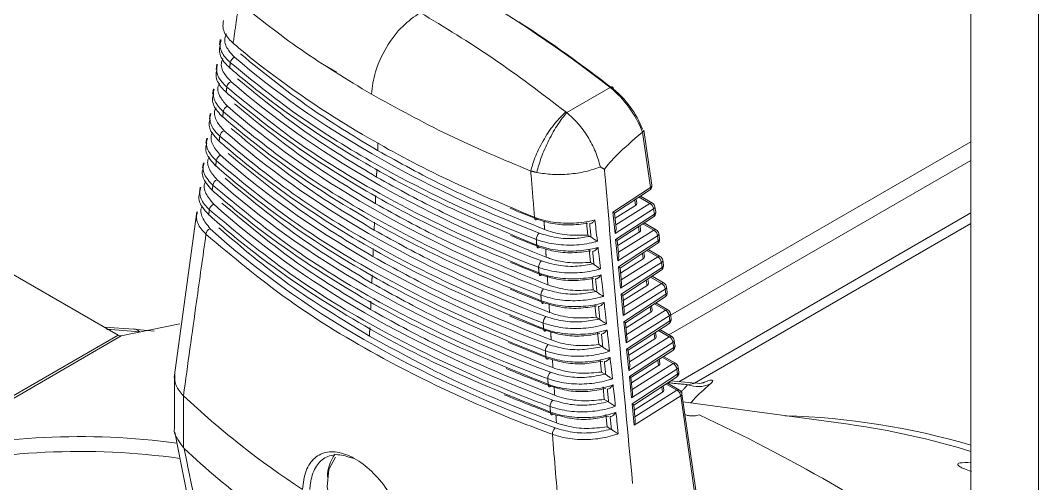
# Model space of a CAD drawing. Extents: x 11 to 120, y 2 to 94.
# Drawn here: x 21.452 to 23.45, y 18.958 to 19.866 of the extents above; entities that cross this region are included whole.
import ezdxf

# ---------------------------------------------------------------- set-up
doc = ezdxf.new("R2010")
doc.units = 0
doc.header["$MEASUREMENT"] = 0
doc.linetypes.add('SLD-Solid', pattern=[0])
doc.layers.add('OBJECT', color=7, linetype='CONTINUOUS')

msp = doc.modelspace()

# ---------------------------------------------------------------- linework, layer by layer
at = {"layer": 'OBJECT', "color": 7, "linetype": 'SLD-Solid', "lineweight": 15}
for p, q in [((23.3171, 20.0114), (23.3171, 12.6849)), ((23.45, 19.9346), (23.45, 12.6081)), ((21.8444, 19.828), (21.843, 19.8176)), ((21.8377, 19.7797), (21.8363, 19.7694)), ((22.0724, 19.7646), (22.041, 19.7827)), ((21.8311, 19.7315), (21.8297, 19.7212)), ((22.5243, 19.6849), (22.6095, 19.7341)), ((21.8246, 19.6832), (21.8232, 19.673)), ((22.6887, 19.5383), (22.673, 19.6469)), ((22.6912, 19.5426), (22.6756, 19.6506)), ((21.818, 19.635), (21.8166, 19.6248)), ((23.3171, 19.6279), (22.7281, 19.2879)), ((21.8115, 19.5868), (21.8101, 19.5766)), ((23.3171, 19.5911), (22.7247, 19.2491)), ((21.8049, 19.5386), (21.8036, 19.5284)), ((22.6149, 19.49), (22.6887, 19.5383)), ((22.618, 19.4878), (22.6868, 19.5327)), ((22.6875, 19.5071), (22.6663, 19.5193)), ((22.6924, 19.5076), (22.669, 19.5211)), ((22.6591, 19.5032), (22.619, 19.4779)), ((22.6948, 19.4961), (22.619, 19.4483)), ((22.6203, 19.4648), (22.6875, 19.5071)), ((22.6591, 19.5032), (22.6576, 19.5137)), ((22.6617, 19.5074), (22.6605, 19.5155)), ((22.6963, 19.486), (22.6948, 19.4961)), ((22.6988, 19.4902), (22.6973, 19.5003)), ((21.7984, 19.4904), (21.7543, 19.1654)), ((22.619, 19.4483), (22.6149, 19.49)), ((22.621, 19.4583), (22.618, 19.4879)), ((22.6202, 19.4363), (22.6963, 19.486)), ((22.6234, 19.4341), (22.6944, 19.4804)), ((22.7441, 19.1575), (23.3171, 19.4883)), ((22.5632, 19.4695), (22.5656, 19.445)), ((22.6667, 19.4508), (22.6652, 19.4614)), ((22.6692, 19.4551), (22.6681, 19.4632)), ((22.6951, 19.4547), (22.6738, 19.467)), ((22.7, 19.4552), (22.6765, 19.4688)), ((23.3171, 19.4675), (22.7749, 19.1545)), ((22.5656, 19.445), (22.5701, 19.4424)), ((22.6244, 19.3946), (22.6202, 19.4363)), ((22.6667, 19.4508), (22.6244, 19.4242)), ((22.7024, 19.4437), (22.6244, 19.3946)), ((22.6257, 19.4111), (22.6951, 19.4547)), ((22.7038, 19.4337), (22.7024, 19.4437)), ((22.7064, 19.4379), (22.7049, 19.448)), ((22.5686, 19.4158), (22.571, 19.3913)), ((22.6264, 19.4045), (22.6234, 19.4341)), ((22.6256, 19.3826), (22.7038, 19.4337)), ((22.6288, 19.3803), (22.7019, 19.4281)), ((22.7076, 19.4029), (22.684, 19.4164)), ((22.6743, 19.3985), (22.6298, 19.3705)), ((22.6311, 19.3574), (22.7027, 19.4024)), ((22.6743, 19.3985), (22.6728, 19.4091)), ((22.6768, 19.4027), (22.6756, 19.4109)), ((22.7027, 19.4024), (22.6814, 19.4147)), ((22.571, 19.3913), (22.5761, 19.3884)), ((22.6298, 19.3409), (22.6256, 19.3826)), ((22.6318, 19.3508), (22.6288, 19.3804)), ((22.71, 19.3914), (22.6298, 19.3409)), ((22.631, 19.3288), (22.7114, 19.3814)), ((22.6342, 19.3266), (22.7095, 19.3758)), ((22.7114, 19.3814), (22.71, 19.3914)), ((22.7139, 19.3856), (22.7125, 19.3956)), ((21.4341, 19.37), (21.6443, 19.2487)), ((22.574, 19.362), (22.5764, 19.3376)), ((22.6819, 19.3461), (22.6803, 19.3568)), ((22.6844, 19.3504), (22.6832, 19.3586)), ((22.7102, 19.35), (22.6889, 19.3624)), ((22.7152, 19.3505), (22.6916, 19.3641)), ((22.5764, 19.3376), (22.582, 19.3343)), ((22.6819, 19.3461), (22.6352, 19.3167)), ((22.7175, 19.339), (22.6352, 19.2872)), ((22.6365, 19.3036), (22.7102, 19.35)), ((22.719, 19.3291), (22.7175, 19.339)), ((22.7215, 19.3333), (22.7201, 19.3433)), ((22.6352, 19.2872), (22.631, 19.3288)), ((22.6372, 19.2971), (22.6342, 19.3267)), ((22.6364, 19.2751), (22.719, 19.3291)), ((22.6396, 19.2729), (22.7171, 19.3235)), ((22.5793, 19.3083), (22.5818, 19.2838)), ((22.6419, 19.2499), (22.7178, 19.2977)), ((22.6894, 19.2938), (22.6879, 19.3045)), ((22.692, 19.298), (22.6908, 19.3063)), ((22.7178, 19.2977), (22.6964, 19.31)), ((22.7227, 19.2982), (22.6991, 19.3118)), ((22.5818, 19.2838), (22.5879, 19.2803)), ((22.6894, 19.2938), (22.6406, 19.263)), ((22.7251, 19.2867), (22.6406, 19.2334)), ((22.6418, 19.2214), (22.7266, 19.2768)), ((22.7266, 19.2768), (22.7251, 19.2867)), ((22.7291, 19.281), (22.7276, 19.2909)), ((21.6753, 19.2607), (21.6167, 19.2646)), ((21.6505, 19.2474), (21.7652, 19.2706)), ((21.7151, 19.2568), (21.6752, 19.2606)), ((22.6406, 19.2334), (22.6364, 19.2751)), ((22.6425, 19.2433), (22.6396, 19.2729)), ((22.645, 19.2191), (22.7247, 19.2712)), ((22.7254, 19.2453), (22.704, 19.2577)), ((22.7303, 19.2458), (22.7067, 19.2595)), ((21.6443, 19.2487), (21.2342, 19.0119)), ((21.6505, 19.2474), (21.2404, 19.0107)), ((22.5847, 19.2546), (22.5872, 19.2301)), ((22.697, 19.2414), (22.6459, 19.2093)), ((22.6473, 19.1962), (22.7254, 19.2453)), ((22.697, 19.2414), (22.6955, 19.2522)), ((22.6995, 19.2457), (22.6983, 19.254)), ((22.7366, 19.2287), (22.7352, 19.2386)), ((22.5872, 19.2301), (22.5937, 19.2263)), ((22.646, 19.1797), (22.6418, 19.2214)), ((22.6479, 19.1896), (22.645, 19.2192)), ((22.7327, 19.2343), (22.646, 19.1797)), ((22.6472, 19.1676), (22.7341, 19.2245)), ((22.6503, 19.1654), (22.7322, 19.2189)), ((22.7341, 19.2245), (22.7327, 19.2343)), ((22.5901, 19.2008), (22.5926, 19.1764)), ((22.7046, 19.1891), (22.703, 19.1999)), ((22.7071, 19.1933), (22.7059, 19.2017)), ((22.733, 19.193), (22.7115, 19.2054)), ((22.7379, 19.1935), (22.7142, 19.2071)), ((22.5926, 19.1764), (22.5996, 19.1723)), ((22.7046, 19.1891), (22.6513, 19.1555)), ((22.7403, 19.182), (22.6513, 19.126)), ((22.6526, 19.1424), (22.733, 19.193)), ((22.7417, 19.1722), (22.7403, 19.182)), ((22.7442, 19.1764), (22.7428, 19.1862)), ((21.7548, 19.1663), (21.7548, 19.0659)), ((22.6513, 19.126), (22.6472, 19.1676)), ((22.6533, 19.1359), (22.6503, 19.1655)), ((22.6525, 19.1139), (22.7417, 19.1722)), ((22.6557, 19.1117), (22.7398, 19.1666)), ((22.7763, 19.1544), (22.7282, 19.159)), ((22.5955, 19.1471), (22.5979, 19.1226)), ((22.7122, 19.1367), (22.6567, 19.1018)), ((22.658, 19.0887), (22.7405, 19.1406)), ((22.7122, 19.1367), (22.7106, 19.1476)), ((22.7147, 19.141), (22.7135, 19.1494)), ((22.7405, 19.1406), (22.719, 19.1531)), ((22.7455, 19.1411), (22.7217, 19.1548)), ((21.7723, 19.0284), (21.7723, 19.13)), ((22.5979, 19.1226), (22.6054, 19.1184)), ((22.7479, 19.1296), (22.6567, 19.0722)), ((22.7978, 18.7848), (22.7479, 19.1296)), ((22.8003, 18.7889), (22.7504, 19.1339)), ((23.0767, 19.074), (22.7527, 19.1182)), ((22.6567, 19.0722), (22.6525, 19.1139)), ((22.6587, 19.0821), (22.6557, 19.1117)), ((22.6009, 19.0934), (22.6033, 19.0689)), ((22.6033, 19.0689), (22.6111, 19.0644))]:
    msp.add_line(p, q, dxfattribs=at)
at = {"layer": 'OBJECT', "color": 7, "linetype": 'SLD-Solid', "lineweight": 15, "flags": 128}
for points in [[(22.6095, 19.7341), (22.6108, 19.7348), (22.612, 19.7352), (22.6131, 19.7352), (22.614, 19.735), (22.6147, 19.7345), (22.6151, 19.7337), (22.6153, 19.7326), (22.6153, 19.7314)], [(22.4666, 19.4759), (22.4655, 19.4752), (22.4644, 19.4747), (22.4634, 19.4747), (22.4626, 19.4751), (22.4619, 19.4758), (22.4614, 19.4768), (22.4611, 19.4782), (22.4611, 19.4798)], [(22.471, 19.4213), (22.4699, 19.4206), (22.4688, 19.4201), (22.4678, 19.4201), (22.467, 19.4205), (22.4663, 19.4212), (22.4658, 19.4222), (22.4655, 19.4236), (22.4655, 19.4252)], [(22.4754, 19.3668), (22.4743, 19.366), (22.4732, 19.3656), (22.4723, 19.3655), (22.4714, 19.3659), (22.4707, 19.3666), (22.4703, 19.3677), (22.47, 19.369), (22.4699, 19.3706)], [(22.4798, 19.3122), (22.4787, 19.3114), (22.4777, 19.311), (22.4767, 19.311), (22.4759, 19.3113), (22.4752, 19.312), (22.4747, 19.3131), (22.4744, 19.3144), (22.4744, 19.316)], [(22.4843, 19.2577), (22.4832, 19.2569), (22.4821, 19.2564), (22.4812, 19.2564), (22.4803, 19.2567), (22.4797, 19.2575), (22.4792, 19.2585), (22.4789, 19.2599), (22.4789, 19.2615)], [(22.4888, 19.2031), (22.4877, 19.2023), (22.4866, 19.2019), (22.4857, 19.2019), (22.4848, 19.2022), (22.4842, 19.2029), (22.4837, 19.204), (22.4834, 19.2053), (22.4834, 19.2069)], [(22.7894, 19.1549), (22.7919, 19.1558), (22.7984, 19.1581)], [(22.4933, 19.1486), (22.4922, 19.1478), (22.4911, 19.1474), (22.4902, 19.1473), (22.4894, 19.1477), (22.4887, 19.1484), (22.4882, 19.1494), (22.4879, 19.1508), (22.4879, 19.1524)], [(22.4978, 19.0941), (22.4967, 19.0933), (22.4956, 19.0928), (22.4947, 19.0928), (22.4939, 19.0931), (22.4932, 19.0938), (22.4927, 19.0949), (22.4925, 19.0962), (22.4924, 19.0978)], [(21.7555, 19.0588), (21.768, 18.9951), (21.8126, 18.772)], [(22.2051, 18.8), (22.1924, 18.7952), (22.1644, 18.7968), (22.1338, 18.8118), (22.1042, 18.8385), (22.0793, 18.8736), (22.062, 18.9129), (22.0545, 18.9516), (22.0575, 18.9851), (22.0709, 19.0093)]]:
    msp.add_lwpolyline(points, dxfattribs=at)
at = {"layer": 'OBJECT', "color": 7, "linetype": 'SLD-Solid', "lineweight": 15}
for centre, radius, start, end in [((21.8778, 19.7813), 0.0134, 112.4132, 173.5943), ((21.8708, 19.7332), 0.0134, 112.2368, 173.5615), ((21.8639, 19.6852), 0.0134, 112.0611, 173.5288), ((21.8571, 19.6371), 0.0133, 111.8861, 173.4963), ((21.8502, 19.5891), 0.0133, 111.712, 173.4639), ((21.8434, 19.541), 0.0133, 111.5385, 173.4316), ((22.6813, 19.5411), 0.01, 303.1719, 0), ((22.6835, 19.537), 0.00536, 307.8947, 14.0574), ((22.6866, 19.5424), 0.00458, 296.7259, 2.2363), ((22.6813, 19.5411), 0.01, 0, 8.2379), ((21.8365, 19.493), 0.0133, 111.3659, 173.3995), ((22.6903, 19.5032), 0.00479, 64.134, 126.505), ((22.6801, 19.4942), 0.0149, 7.0574, 60.0169), ((22.6874, 19.4989), 0.01, 8.2379, 60.0027), ((22.6927, 19.5002), 0.00458, 296.7259, 2.2363), ((22.6889, 19.4888), 0.01, 303.1719, 0), ((22.6909, 19.4847), 0.00551, 308.9232, 13.0289), ((22.6942, 19.4901), 0.00458, 296.7259, 2.2363), ((22.6889, 19.4888), 0.01, 0, 8.2379), ((21.8297, 19.445), 0.0132, 111.1939, 173.3676), ((22.4835, 19.4354), 0.0189, 135.0655, 177.3197), ((22.6979, 19.4509), 0.00479, 64.134, 126.505), ((22.6877, 19.4419), 0.0149, 7.0574, 60.0169), ((22.695, 19.4465), 0.01, 8.2379, 60.0027), ((22.6965, 19.4365), 0.01, 303.1719, 0), ((22.7003, 19.4478), 0.00458, 296.7259, 2.2363), ((22.7018, 19.4378), 0.00458, 296.7259, 2.2363), ((22.6965, 19.4365), 0.01, 0, 8.2379), ((22.6985, 19.4324), 0.00551, 308.9232, 13.0289), ((22.7055, 19.3985), 0.00479, 64.134, 126.505), ((22.6952, 19.3895), 0.0149, 7.0574, 60.0169), ((22.7026, 19.3942), 0.01, 8.2379, 60.0027), ((22.488, 19.3808), 0.019, 135.2906, 177.3491), ((22.704, 19.3842), 0.01, 303.1719, 0), ((22.706, 19.3801), 0.00551, 308.9232, 13.0289), ((22.7079, 19.3955), 0.00458, 296.7259, 2.2363), ((22.7094, 19.3855), 0.00458, 296.7259, 2.2363), ((22.704, 19.3842), 0.01, 0, 8.2379), ((22.4926, 19.3262), 0.0191, 135.5156, 177.3782), ((22.7131, 19.3462), 0.00479, 64.134, 126.505), ((22.7028, 19.3372), 0.0149, 7.0574, 60.0169), ((22.7102, 19.3418), 0.01, 8.2379, 60.0027), ((22.7155, 19.3431), 0.00458, 296.7259, 2.2363), ((22.7116, 19.3319), 0.01, 303.1719, 0), ((22.7136, 19.3278), 0.00551, 308.9232, 13.0289), ((22.7169, 19.3332), 0.00458, 296.7259, 2.2363), ((22.7116, 19.3319), 0.01, 0, 8.2379), ((22.7207, 19.2938), 0.00479, 64.134, 126.505), ((22.7104, 19.2848), 0.0149, 7.0574, 60.0169), ((22.7177, 19.2895), 0.01, 8.2379, 60.0027), ((22.4971, 19.2717), 0.0192, 135.7406, 177.4072), ((22.7192, 19.2796), 0.01, 303.1719, 0), ((22.7212, 19.2755), 0.00551, 308.9232, 13.0289), ((22.7231, 19.2907), 0.00458, 296.7259, 2.2363), ((22.7245, 19.2809), 0.00458, 296.7259, 2.2363), ((22.7192, 19.2796), 0.01, 0, 8.2379), ((21.6731, 19.2423), 0.0186, 45.2194, 83.4213), ((21.649, 19.2558), 0.00849, 236.5554, 280.2118), ((22.7282, 19.2415), 0.00479, 64.134, 126.505), ((22.718, 19.2325), 0.0149, 7.0574, 60.0169), ((22.7253, 19.2371), 0.01, 8.2379, 60.0027), ((22.7306, 19.2384), 0.00458, 296.7259, 2.2363), ((22.5017, 19.2171), 0.0193, 135.9654, 177.436), ((22.7268, 19.2273), 0.01, 303.1719, 0), ((22.7288, 19.2232), 0.00551, 308.9232, 13.0289), ((22.7321, 19.2286), 0.00458, 296.7259, 2.2363), ((22.7268, 19.2273), 0.01, 0, 8.2379), ((22.7358, 19.1891), 0.00479, 64.134, 126.505), ((22.7255, 19.1801), 0.0149, 7.0574, 60.0169), ((22.7329, 19.1848), 0.01, 8.2379, 60.0027), ((22.7382, 19.186), 0.00458, 296.7259, 2.2363), ((22.7396, 19.1763), 0.00458, 296.7259, 2.2363), ((22.7343, 19.175), 0.01, 0, 8.2379), ((22.5063, 19.1625), 0.0194, 136.1902, 177.4647), ((22.7343, 19.175), 0.01, 303.1719, 0), ((22.7363, 19.1709), 0.00551, 308.9232, 13.0289), ((22.7778, 19.1936), 0.041, 289.2588, 300.0209), ((22.7434, 19.1368), 0.00479, 64.134, 126.505), ((22.7331, 19.1278), 0.0149, 7.0574, 60.0169), ((22.7405, 19.1324), 0.01, 8.2379, 60.0027), ((22.7825, 19.2069), 0.059, 249.5413, 292.7344), ((22.7837, 19.1899), 0.0357, 258.3096, 284.7357), ((22.9128, 20.3416), 1.664, 226.7347, 236.9758), ((22.5109, 19.108), 0.0194, 136.415, 177.4931), ((22.7456, 19.1338), 0.00473, 297.8993, 1.063), ((21.462, 16.223), 3.1592, 54.7402, 65.2652), ((22.9125, 17.6631), 1.4283, 73.5482, 88.3845), ((22.5156, 19.0534), 0.0195, 136.6396, 177.5214), ((22.8588, 17.5186), 1.5706, 73.0354, 82.0243), ((21.5698, 17.6435), 1.4063, 82.2401, 103.5471), ((21.569, 17.6066), 1.4141, 82.02, 103.4748), ((22.9428, 20.276), 1.7111, 226.9044, 238.7522), ((22.1287, 18.9706), 0.0739, 142.9121, 180.1923)]:
    msp.add_arc(centre, radius, start, end, dxfattribs=at)
for centre, major_axis, ratio, start_param, end_param in [((22.4042, 18.1407), (-1.2089, 1.8994), 0.546317, 5.292469, 5.655978), ((22.4113, 18.1452), (-1.2039, 1.8907), 0.546175, 5.292375, 5.409273), ((23.6943, 20.5158), (2.1948, 0.0167), 0.582304, 3.728866, 4.116236), ((23.6943, 20.4652), (2.1981, 0.0168), 0.582304, 3.725454, 4.119648), ((22.5982, 19.649), (-0.0641, 0.1015), 0.548826, 4.357537, 5.294158), ((22.6053, 19.6535), (-0.0591, 0.0928), 0.546175, 4.370841, 5.292375), ((23.6943, 20.4145), (2.2013, 0.0168), 0.582304, 3.722051, 4.123052), ((23.6943, 20.3639), (2.2046, 0.0168), 0.582304, 3.718656, 4.126447), ((24.128, 20.5321), (1.5341, 0.9737), 0.051031, 2.785704, 3.026817), ((23.6943, 20.3133), (2.2078, 0.0168), 0.582304, 3.715269, 4.129834), ((23.6943, 20.2627), (2.2111, 0.0169), 0.582304, 3.71189, 4.133213), ((23.6943, 20.212), (2.2143, 0.0169), 0.582304, 3.708519, 4.136584), ((23.6957, 20.5099), (2.1942, -0.0164), 0.572227, 4.092503, 4.12207), ((22.6516, 19.507), (0.0101, -0.0001), 0.568011, 5.562222, 6.37209), ((22.6075, 19.4929), (0.0105, -0.005), 0.072045, 0.043732, 0.830821), ((23.6943, 20.1614), (2.2176, 0.0169), 0.582304, 3.705156, 4.139947), ((22.6117, 19.4512), (0.0062, 0.0127), 0.559439, 4.761289, 5.548377), ((23.6957, 20.4592), (2.1974, -0.0165), 0.572227, 4.093867, 4.125483), ((22.6129, 19.4391), (0.0105, -0.005), 0.072045, 0.043732, 0.830821), ((22.6592, 19.4547), (0.0101, -0.0001), 0.568011, 5.562222, 6.37209), ((22.617, 19.3975), (0.0062, 0.0127), 0.559439, 4.761289, 5.548377), ((22.6668, 19.4023), (0.0101, -0.0001), 0.568011, 5.562222, 6.37209), ((23.6957, 20.4086), (2.2007, -0.0165), 0.572227, 4.094952, 4.128889), ((22.6183, 19.3854), (0.0105, -0.005), 0.072045, 0.043732, 0.830821), ((23.6957, 20.358), (2.2039, -0.0165), 0.572227, 4.095699, 4.132286), ((22.6224, 19.3437), (0.0062, 0.0127), 0.559439, 4.761289, 5.548377), ((22.6743, 19.35), (0.0101, -0.0001), 0.568011, 5.562222, 6.37209), ((22.6236, 19.3317), (0.0105, -0.005), 0.072045, 0.043732, 0.830821), ((22.6278, 19.29), (0.0062, 0.0127), 0.559439, 4.761289, 5.548377), ((22.6819, 19.2976), (0.0101, -0.0001), 0.568011, 5.562222, 6.37209), ((23.6957, 20.3074), (2.2072, -0.0165), 0.572227, 4.096035, 4.135675), ((22.629, 19.2779), (0.0105, -0.005), 0.072045, 0.043732, 0.830821), ((22.6332, 19.2363), (0.0062, 0.0127), 0.559439, 4.761289, 5.548377), ((22.6895, 19.2453), (0.0101, -0.0001), 0.568011, 5.562222, 6.37209), ((23.6957, 20.2567), (2.2104, -0.0166), 0.572227, 4.095858, 4.139056), ((22.6344, 19.2242), (0.0105, -0.005), 0.072045, 0.043732, 0.830821), ((23.6958, 20.2061), (2.2137, -0.0166), 0.572227, 4.094548, 4.142428), ((22.6386, 19.1825), (0.0062, 0.0127), 0.559439, 4.761289, 5.548377), ((22.6971, 19.1929), (0.0101, -0.0001), 0.568011, 5.562222, 6.37209), ((22.6398, 19.1705), (0.0105, -0.005), 0.072045, 0.043732, 0.830821), ((22.7047, 19.1406), (0.0101, -0.0001), 0.568011, 5.562222, 6.37209), ((23.6958, 20.1555), (2.2169, -0.0166), 0.572227, 4.093362, 4.145793), ((22.644, 19.1288), (0.0062, 0.0127), 0.559439, 4.761289, 5.548377), ((22.6452, 19.1167), (0.0105, -0.005), 0.072045, 0.043732, 0.830821), ((22.6493, 19.0751), (0.0062, 0.0127), 0.559439, 4.761289, 5.548377)]:
    msp.add_ellipse(centre, major_axis=major_axis, ratio=ratio, start_param=start_param, end_param=end_param, dxfattribs=at)
for points, degree in [([(21.8699, 19.821), (21.8814, 19.9009)], 1), ([(22.2367, 19.8812), (22.2846, 19.8523), (22.3805, 19.7944), (22.4752, 19.7223), (22.5225, 19.6863)], 3), ([(21.863, 19.773), (21.8644, 19.7828)], 1), ([(21.8561, 19.7249), (21.8575, 19.7347)], 1), ([(21.8493, 19.6769), (21.8507, 19.6867)], 1), ([(22.5225, 19.6863), (22.5243, 19.6849)], 1), ([(22.5243, 19.6849), (22.5318, 19.6783), (22.5469, 19.6649), (22.5662, 19.6381), (22.5818, 19.6086), (22.5874, 19.5885), (22.5902, 19.5785)], 3), ([(21.8424, 19.6289), (21.8438, 19.6386)], 1), ([(22.673, 19.6469), (22.6727, 19.6467)], 1), ([(22.154, 19.6255), (22.1534, 19.6107)], 1), ([(21.8356, 19.5809), (21.837, 19.5906)], 1), ([(22.5902, 19.5785), (22.5808, 19.5752), (22.5618, 19.5687), (22.529, 19.5639), (22.4957, 19.5629), (22.4755, 19.566), (22.4654, 19.5676)], 3), ([(22.5902, 19.5785), (22.5983, 19.5738)], 1), ([(22.1518, 19.5738), (22.1511, 19.5587)], 1), ([(22.4611, 19.4798), (22.4537, 19.5705)], 1), ([(22.4654, 19.5676), (22.4537, 19.5705)], 1), ([(21.8288, 19.5329), (21.8302, 19.5425)], 1), ([(22.1495, 19.5222), (22.1488, 19.5068)], 1), ([(21.822, 19.4849), (21.8234, 19.4945)], 1), ([(22.1472, 19.4705), (22.1465, 19.4548)], 1), ([(22.4808, 19.4557), (22.4798, 19.4721)], 1), ([(22.572, 19.4411), (22.5692, 19.467)], 1), ([(22.4655, 19.4252), (22.4646, 19.4363)], 1), ([(22.5701, 19.4424), (22.572, 19.4411)], 1), ([(22.1449, 19.4188), (22.1442, 19.4028)], 1), ([(22.4839, 19.4016), (22.483, 19.418)], 1), ([(22.5778, 19.3872), (22.575, 19.413)], 1), ([(22.4699, 19.3706), (22.469, 19.3817)], 1), ([(22.5761, 19.3884), (22.5778, 19.3872)], 1), ([(22.1426, 19.3672), (22.1419, 19.3508)], 1), ([(22.4872, 19.3475), (22.4862, 19.3638)], 1), ([(22.5836, 19.3332), (22.5808, 19.3589)], 1), ([(22.4744, 19.316), (22.4735, 19.3271)], 1), ([(22.582, 19.3343), (22.5836, 19.3332)], 1), ([(22.1403, 19.3155), (22.1396, 19.2988)], 1), ([(22.4905, 19.2933), (22.4895, 19.3096)], 1), ([(22.5893, 19.2793), (22.5866, 19.3049)], 1), ([(22.5879, 19.2803), (22.5893, 19.2793)], 1), ([(22.138, 19.2638), (22.1373, 19.2469)], 1), ([(22.4789, 19.2615), (22.478, 19.2725)], 1), ([(22.4938, 19.2392), (22.4928, 19.2554)], 1), ([(22.5951, 19.2254), (22.5924, 19.2509)], 1), ([(22.4834, 19.2069), (22.4825, 19.2179)], 1), ([(22.5937, 19.2263), (22.5951, 19.2254)], 1), ([(22.4972, 19.185), (22.4962, 19.2012)], 1), ([(22.6008, 19.1715), (22.5981, 19.1969)], 1), ([(22.4879, 19.1524), (22.487, 19.1634)], 1), ([(22.5996, 19.1723), (22.6008, 19.1715)], 1), ([(22.5006, 19.1308), (22.4996, 19.147)], 1), ([(22.6064, 19.1176), (22.6038, 19.143)], 1), ([(22.7619, 19.1516), (22.7227, 19.1554)], 1), ([(22.7473, 19.1363), (22.7619, 19.1516)], 1), ([(21.7723, 19.13), (21.7724, 19.1299)], 1), ([(22.6054, 19.1184), (22.6064, 19.1176)], 1), ([(22.4924, 19.0978), (22.4915, 19.1088)], 1), ([(22.5041, 19.0766), (22.5031, 19.0928)], 1), ([(22.6121, 19.0638), (22.6094, 19.089)], 1), ([(22.7563, 19.093), (22.7564, 19.0929)], 1), ([(22.6111, 19.0644), (22.6121, 19.0638)], 1), ([(21.7737, 19.0266), (21.7723, 19.0284)], 1), ([(21.8042, 18.8774), (21.7737, 19.0266)], 1)]:
    msp.add_open_spline(points, degree=degree, dxfattribs=at)
for points, knots in [([(21.8814, 19.9009), (21.9208, 19.8695), (22.0001, 19.8064), (22.0938, 19.7497), (22.141, 19.7212)], [0, 0, 0, 0, 0.496376, 1, 1, 1, 1]), ([(22.2367, 19.8812), (22.225, 19.873), (22.2008, 19.856), (22.1692, 19.8138), (22.1468, 19.7657), (22.1429, 19.7356), (22.141, 19.7212)], [0, 0, 0, 0, 0.240773, 0.5, 0.759227, 1, 1, 1, 1]), ([(21.8512, 19.8657), (21.8504, 19.861), (21.8483, 19.8486), (21.8572, 19.8332), (21.8671, 19.8238), (21.8699, 19.821)], [0, 0, 0, 0, 0.300154, 0.797329, 1, 1, 1, 1]), ([(21.8566, 19.8392), (21.8555, 19.8364), (21.8516, 19.8267), (21.8569, 19.8103), (21.8677, 19.7989), (21.8726, 19.7937)], [0, 0, 0, 0, 0.176885, 0.625686, 1, 1, 1, 1]), ([(21.8446, 19.8174), (21.8437, 19.8132), (21.8414, 19.8012), (21.85, 19.7857), (21.8599, 19.776), (21.863, 19.773)], [0, 0, 0, 0, 0.276798, 0.776585, 1, 1, 1, 1]), ([(21.8644, 19.7828), (21.861, 19.7862), (21.8507, 19.7963), (21.8425, 19.8121), (21.8452, 19.8239), (21.8461, 19.8278)], [0, 0, 0, 0, 0.249126, 0.751436, 1, 1, 1, 1]), ([(21.8699, 19.821), (21.8737, 19.8179), (21.8924, 19.802), (21.9742, 19.7363), (22.1079, 19.6475), (22.2901, 19.5508), (22.4039, 19.5035), (22.4611, 19.4798)], [0, 0, 0, 0, 0.023792, 0.118973, 0.500646, 0.749188, 1, 1, 1, 1]), ([(22.1534, 19.6107), (22.1123, 19.6354), (22.0143, 19.6944), (21.9321, 19.7612), (21.8843, 19.8)], [0, 0, 0, 0, 0.418548, 1, 1, 1, 1]), ([(21.8575, 19.7347), (21.8541, 19.7381), (21.8439, 19.7483), (21.8358, 19.764), (21.8385, 19.7757), (21.8394, 19.7795)], [0, 0, 0, 0, 0.250534, 0.755676, 1, 1, 1, 1]), ([(21.8499, 19.7909), (21.8488, 19.7885), (21.8448, 19.7792), (21.8498, 19.7628), (21.8607, 19.7511), (21.8658, 19.7456)], [0, 0, 0, 0, 0.154101, 0.604584, 1, 1, 1, 1]), ([(22.4646, 19.4363), (22.4591, 19.4385), (22.4314, 19.4492), (22.3172, 19.4961), (22.1611, 19.5737), (21.9905, 19.6806), (21.9066, 19.7486), (21.8644, 19.7828)], [0, 0, 0, 0, 0.02343, 0.117164, 0.493036, 0.745294, 1, 1, 1, 1]), ([(21.8379, 19.7691), (21.8371, 19.7653), (21.8346, 19.7537), (21.8427, 19.7382), (21.8528, 19.7282), (21.8561, 19.7249)], [0, 0, 0, 0, 0.253504, 0.756056, 1, 1, 1, 1]), ([(21.863, 19.773), (21.8667, 19.7698), (21.8854, 19.7539), (21.9668, 19.6881), (22.1017, 19.5978), (22.2876, 19.4988), (22.406, 19.4498), (22.4655, 19.4252)], [0, 0, 0, 0, 0.023339, 0.11671, 0.491124, 0.744318, 1, 1, 1, 1]), ([(21.8431, 19.7427), (21.8422, 19.7407), (21.8381, 19.7317), (21.8427, 19.7154), (21.8537, 19.7033), (21.8589, 19.6975)], [0, 0, 0, 0, 0.13161, 0.583823, 1, 1, 1, 1]), ([(22.1511, 19.5587), (22.1101, 19.5834), (22.0105, 19.6433), (21.9273, 19.7112), (21.8783, 19.7512)], [0, 0, 0, 0, 0.411755, 1, 1, 1, 1]), ([(21.8313, 19.7209), (21.8304, 19.7174), (21.8277, 19.7062), (21.8355, 19.6907), (21.8458, 19.6804), (21.8493, 19.6769)], [0, 0, 0, 0, 0.231423, 0.73612, 1, 1, 1, 1]), ([(21.8507, 19.6867), (21.8473, 19.6901), (21.8371, 19.7003), (21.8292, 19.7159), (21.8319, 19.7275), (21.8327, 19.7312)], [0, 0, 0, 0, 0.251734, 0.759287, 1, 1, 1, 1]), ([(21.8561, 19.7249), (21.8598, 19.7217), (21.8784, 19.7058), (21.9594, 19.6398), (22.0955, 19.5481), (22.285, 19.4467), (22.4081, 19.396), (22.4699, 19.3706)], [0, 0, 0, 0, 0.022904, 0.114532, 0.481954, 0.739618, 1, 1, 1, 1]), ([(22.469, 19.3817), (22.4635, 19.3839), (22.4358, 19.3945), (22.3213, 19.4412), (22.1626, 19.5194), (21.9879, 19.6285), (21.9012, 19.6992), (21.8575, 19.7347)], [0, 0, 0, 0, 0.022991, 0.114968, 0.483791, 0.740558, 1, 1, 1, 1]), ([(22.4537, 19.5705), (22.399, 19.5934), (22.2888, 19.6397), (22.1905, 19.6939), (22.141, 19.7212)], [0, 0, 0, 0, 0.496376, 1, 1, 1, 1]), ([(22.1488, 19.5068), (22.1078, 19.5314), (22.0067, 19.5922), (21.9224, 19.6613), (21.8723, 19.7024)], [0, 0, 0, 0, 0.405259, 1, 1, 1, 1]), ([(21.8438, 19.6386), (21.8405, 19.642), (21.8304, 19.6522), (21.8225, 19.6678), (21.8252, 19.6794), (21.8261, 19.683)], [0, 0, 0, 0, 0.252792, 0.762469, 1, 1, 1, 1]), ([(21.8363, 19.6945), (21.8355, 19.6928), (21.8315, 19.6843), (21.8357, 19.6679), (21.8467, 19.6555), (21.8521, 19.6495)], [0, 0, 0, 0, 0.109395, 0.563383, 1, 1, 1, 1]), ([(21.8493, 19.6769), (21.853, 19.6737), (21.8714, 19.6577), (21.952, 19.5916), (22.0893, 19.4984), (22.2825, 19.3946), (22.4102, 19.3423), (22.4744, 19.316)], [0, 0, 0, 0, 0.022484, 0.112433, 0.473117, 0.735079, 1, 1, 1, 1]), ([(22.4735, 19.3271), (22.4679, 19.3292), (22.4402, 19.3399), (22.3254, 19.3863), (22.1642, 19.4652), (21.9854, 19.5764), (21.8957, 19.6498), (21.8507, 19.6867)], [0, 0, 0, 0, 0.022568, 0.112852, 0.474884, 0.735984, 1, 1, 1, 1]), ([(22.5225, 19.6863), (22.5155, 19.6795), (22.501, 19.6653), (22.4797, 19.6341), (22.4623, 19.6003), (22.4565, 19.5802), (22.4537, 19.5705)], [0, 0, 0, 0, 0.24117, 0.5, 0.75883, 1, 1, 1, 1]), ([(22.5243, 19.6849), (22.5185, 19.6778), (22.5065, 19.6629), (22.4887, 19.6312), (22.4736, 19.5973), (22.4681, 19.5773), (22.4654, 19.5676)], [0, 0, 0, 0, 0.241561, 0.5, 0.758439, 1, 1, 1, 1]), ([(21.8246, 19.6727), (21.8238, 19.6696), (21.8209, 19.6587), (21.8284, 19.6432), (21.8387, 19.6327), (21.8424, 19.6289)], [0, 0, 0, 0, 0.209781, 0.716539, 1, 1, 1, 1]), ([(21.8296, 19.6463), (21.8289, 19.645), (21.8248, 19.6368), (21.8287, 19.6204), (21.8397, 19.6078), (21.8453, 19.6014)], [0, 0, 0, 0, 0.087441, 0.543249, 1, 1, 1, 1]), ([(22.478, 19.2725), (22.4724, 19.2746), (22.4446, 19.2852), (22.3295, 19.3314), (22.1658, 19.411), (21.9828, 19.5243), (21.8903, 19.6003), (21.8438, 19.6386)], [0, 0, 0, 0, 0.02216, 0.110811, 0.466294, 0.731564, 1, 1, 1, 1]), ([(22.1465, 19.4548), (22.1055, 19.4794), (22.0028, 19.5412), (21.9175, 19.6114), (21.8662, 19.6537)], [0, 0, 0, 0, 0.399041, 1, 1, 1, 1]), ([(22.673, 19.6469), (22.6736, 19.6474), (22.6749, 19.6485), (22.6757, 19.6498), (22.6755, 19.6504), (22.6754, 19.6506)], [0, 0, 0, 0, 0.411338, 0.822575, 1, 1, 1, 1]), ([(21.818, 19.6245), (21.8172, 19.6217), (21.8142, 19.6113), (21.8213, 19.5958), (21.8317, 19.5849), (21.8356, 19.5809)], [0, 0, 0, 0, 0.188244, 0.697188, 1, 1, 1, 1]), ([(21.837, 19.5906), (21.8337, 19.594), (21.8236, 19.6042), (21.8158, 19.6198), (21.8186, 19.6312), (21.8195, 19.6348)], [0, 0, 0, 0, 0.253915, 0.765848, 1, 1, 1, 1]), ([(21.8424, 19.6289), (21.8461, 19.6257), (21.8645, 19.6097), (21.9447, 19.5434), (22.0831, 19.4487), (22.2799, 19.3425), (22.4123, 19.2886), (22.4789, 19.2615)], [0, 0, 0, 0, 0.022079, 0.110408, 0.464595, 0.730691, 1, 1, 1, 1]), ([(21.8228, 19.5981), (21.8223, 19.5971), (21.8182, 19.5893), (21.8217, 19.5729), (21.8328, 19.56), (21.8385, 19.5534)], [0, 0, 0, 0, 0.065736, 0.523405, 1, 1, 1, 1]), ([(22.1442, 19.4028), (22.1032, 19.4274), (21.9989, 19.4901), (21.9126, 19.5616), (21.8602, 19.605)], [0, 0, 0, 0, 0.393082, 1, 1, 1, 1]), ([(22.1534, 19.6107), (22.1961, 19.587), (22.2983, 19.5304), (22.4137, 19.4832), (22.4808, 19.4557)], [0, 0, 0, 0, 0.418548, 1, 1, 1, 1]), ([(21.8113, 19.5763), (21.8105, 19.5739), (21.8074, 19.5638), (21.8142, 19.5483), (21.8247, 19.5372), (21.8288, 19.5329)], [0, 0, 0, 0, 0.166785, 0.678045, 1, 1, 1, 1]), ([(21.8302, 19.5425), (21.8269, 19.5459), (21.8169, 19.5562), (21.8092, 19.5717), (21.812, 19.5831), (21.8129, 19.5866)], [0, 0, 0, 0, 0.255105, 0.769429, 1, 1, 1, 1]), ([(21.8356, 19.5809), (21.8393, 19.5777), (21.8575, 19.5616), (21.9374, 19.4952), (22.0769, 19.3991), (22.2773, 19.2904), (22.4144, 19.2349), (22.4834, 19.2069)], [0, 0, 0, 0, 0.021688, 0.108454, 0.456371, 0.726448, 1, 1, 1, 1]), ([(22.4825, 19.2179), (22.4769, 19.22), (22.449, 19.2306), (22.3337, 19.2765), (22.1674, 19.3567), (21.9803, 19.4721), (21.8849, 19.5509), (21.837, 19.5906)], [0, 0, 0, 0, 0.021766, 0.108843, 0.458007, 0.72729, 1, 1, 1, 1]), ([(22.1419, 19.3508), (22.1009, 19.3755), (21.995, 19.4391), (21.9076, 19.5118), (21.854, 19.5563)], [0, 0, 0, 0, 0.387367, 1, 1, 1, 1]), ([(22.1511, 19.5587), (22.1938, 19.5351), (22.2975, 19.4776), (22.4149, 19.4297), (22.4839, 19.4016)], [0, 0, 0, 0, 0.411755, 1, 1, 1, 1]), ([(22.5983, 19.5738), (22.5987, 19.5688), (22.6009, 19.5439), (22.6097, 19.4395), (22.627, 19.2387), (22.644, 19.0586), (22.6536, 18.9576)], [0, 0, 0, 0, 0.024148, 0.120739, 0.507103, 1, 1, 1, 1]), ([(21.8234, 19.4945), (21.8201, 19.4979), (21.8102, 19.5082), (21.8026, 19.5236), (21.8055, 19.5349), (21.8063, 19.5384)], [0, 0, 0, 0, 0.256364, 0.773219, 1, 1, 1, 1]), ([(21.816, 19.5499), (21.8156, 19.5493), (21.8116, 19.5418), (21.8148, 19.5255), (21.8259, 19.5122), (21.8317, 19.5053)], [0, 0, 0, 0, 0.044268, 0.50384, 1, 1, 1, 1]), ([(22.487, 19.1634), (22.4814, 19.1655), (22.4535, 19.1759), (22.3378, 19.2216), (22.1691, 19.3025), (21.9777, 19.42), (21.8796, 19.5015), (21.8302, 19.5425)], [0, 0, 0, 0, 0.021386, 0.106942, 0.450006, 0.723153, 1, 1, 1, 1]), ([(21.8046, 19.5282), (21.8039, 19.526), (21.8007, 19.5163), (21.8072, 19.5008), (21.8178, 19.4894), (21.822, 19.4849)], [0, 0, 0, 0, 0.145374, 0.659086, 1, 1, 1, 1]), ([(21.8288, 19.5329), (21.8324, 19.5296), (21.8506, 19.5136), (21.93, 19.447), (22.0707, 19.3494), (22.2747, 19.2383), (22.4165, 19.1812), (22.4879, 19.1524)], [0, 0, 0, 0, 0.021311, 0.106567, 0.448429, 0.72234, 1, 1, 1, 1]), ([(21.8092, 19.5018), (21.809, 19.5014), (21.805, 19.4943), (21.808, 19.478), (21.8191, 19.4645), (21.825, 19.4573)], [0, 0, 0, 0, 0.023027, 0.48454, 1, 1, 1, 1]), ([(22.1396, 19.2988), (22.0986, 19.3235), (21.9911, 19.3881), (21.9026, 19.462), (21.8479, 19.5076)], [0, 0, 0, 0, 0.38188, 1, 1, 1, 1]), ([(22.1488, 19.5068), (22.1915, 19.4831), (22.2968, 19.4247), (22.4162, 19.3763), (22.4872, 19.3475)], [0, 0, 0, 0, 0.405259, 1, 1, 1, 1]), ([(21.8166, 19.4465), (21.8133, 19.4499), (21.8035, 19.4602), (21.796, 19.4756), (21.7989, 19.4868), (21.7998, 19.4902)], [0, 0, 0, 0, 0.257695, 0.777225, 1, 1, 1, 1]), ([(21.822, 19.4849), (21.8256, 19.4816), (21.8437, 19.4655), (21.9227, 19.3988), (22.0645, 19.2997), (22.2721, 19.1863), (22.4186, 19.1274), (22.4924, 19.0978)], [0, 0, 0, 0, 0.020946, 0.104745, 0.440757, 0.718361, 1, 1, 1, 1]), ([(22.4915, 19.1088), (22.4859, 19.1109), (22.4579, 19.1213), (22.342, 19.1668), (22.1707, 19.2483), (21.9751, 19.3678), (21.8742, 19.4521), (21.8234, 19.4945)], [0, 0, 0, 0, 0.021019, 0.105105, 0.442277, 0.719147, 1, 1, 1, 1]), ([(22.4611, 19.4798), (22.4668, 19.4778), (22.4841, 19.4719), (22.5176, 19.4671), (22.5504, 19.4685), (22.5706, 19.4722), (22.5775, 19.474), (22.5797, 19.4745)], [0, 0, 0, 0, 0.161729, 0.488573, 0.814943, 0.942319, 1, 1, 1, 1]), ([(22.5655, 19.4682), (22.5535, 19.4665), (22.5294, 19.4633), (22.4943, 19.4668), (22.4751, 19.4731), (22.4666, 19.4759)], [0, 0, 0, 0, 0.357964, 0.715857, 1, 1, 1, 1]), ([(22.1373, 19.2469), (22.083, 19.2799), (21.9746, 19.3459), (21.886, 19.4213), (21.8417, 19.459)], [0, 0, 0, 0, 0.500491, 1, 1, 1, 1]), ([(22.5692, 19.467), (22.57, 19.4672), (22.5718, 19.4674), (22.5752, 19.4697), (22.5779, 19.4723), (22.5794, 19.4741), (22.5797, 19.4745), (22.5797, 19.4745)], [0, 0, 0, 0, 0.236919, 0.528787, 0.900003, 0.991341, 1, 1, 1, 1]), ([(22.5797, 19.4745), (22.5804, 19.4688), (22.5819, 19.4548), (22.5834, 19.4409), (22.5844, 19.4327)], [0, 0, 0, 0, 0.412316, 1, 1, 1, 1]), ([(21.7724, 19.1299), (21.7809, 19.1913), (21.7955, 19.2967), (21.8104, 19.4023), (21.8166, 19.4465)], [0, 0, 0, 0, 0.581449, 1, 1, 1, 1]), ([(22.4961, 19.0543), (22.4905, 19.0563), (22.4624, 19.0667), (22.3462, 19.1119), (22.1724, 19.1941), (21.9725, 19.3157), (21.8688, 19.4027), (21.8166, 19.4465)], [0, 0, 0, 0, 0.020664, 0.10333, 0.434805, 0.715264, 1, 1, 1, 1]), ([(22.1465, 19.4548), (22.1892, 19.4311), (22.2961, 19.3719), (22.4175, 19.3228), (22.4905, 19.2933)], [0, 0, 0, 0, 0.399041, 1, 1, 1, 1]), ([(22.5844, 19.4327), (22.5822, 19.4321), (22.5739, 19.4298), (22.5524, 19.4257), (22.5184, 19.4242), (22.4861, 19.429), (22.4696, 19.4346), (22.4646, 19.4363)], [0, 0, 0, 0, 0.057873, 0.218011, 0.538018, 0.858388, 1, 1, 1, 1]), ([(22.4701, 19.4488), (22.4811, 19.4454), (22.503, 19.4387), (22.5389, 19.4371), (22.5605, 19.4408), (22.5701, 19.4424)], [0, 0, 0, 0, 0.356145, 0.712376, 1, 1, 1, 1]), ([(22.5656, 19.445), (22.5521, 19.4445), (22.5251, 19.4436), (22.4967, 19.4498), (22.4831, 19.4548), (22.4808, 19.4557)], [0, 0, 0, 0, 0.453826, 0.907587, 1, 1, 1, 1]), ([(22.5844, 19.4327), (22.5843, 19.4327), (22.584, 19.4329), (22.5822, 19.434), (22.579, 19.4359), (22.575, 19.4387), (22.5729, 19.4404), (22.572, 19.4411)], [0, 0, 0, 0, 0.008287, 0.094553, 0.478398, 0.770552, 1, 1, 1, 1]), ([(22.4655, 19.4252), (22.4712, 19.4232), (22.4886, 19.4173), (22.5221, 19.4126), (22.5554, 19.4141), (22.5761, 19.418), (22.5835, 19.42), (22.5857, 19.4206)], [0, 0, 0, 0, 0.159551, 0.48199, 0.803962, 0.942061, 1, 1, 1, 1]), ([(22.5715, 19.4141), (22.5595, 19.4123), (22.5356, 19.4088), (22.4998, 19.412), (22.48, 19.4184), (22.471, 19.4213)], [0, 0, 0, 0, 0.352325, 0.704581, 1, 1, 1, 1]), ([(22.575, 19.413), (22.5758, 19.4131), (22.5776, 19.4133), (22.581, 19.4154), (22.5837, 19.4181), (22.5853, 19.42), (22.5857, 19.4205), (22.5857, 19.4206)], [0, 0, 0, 0, 0.225635, 0.506976, 0.868217, 0.991454, 1, 1, 1, 1]), ([(22.5857, 19.4206), (22.5863, 19.4148), (22.5879, 19.4009), (22.5894, 19.387), (22.5903, 19.3788)], [0, 0, 0, 0, 0.412356, 1, 1, 1, 1]), ([(22.1442, 19.4028), (22.1869, 19.3791), (22.2954, 19.319), (22.4189, 19.2693), (22.4938, 19.2392)], [0, 0, 0, 0, 0.393082, 1, 1, 1, 1]), ([(22.571, 19.3913), (22.5576, 19.3906), (22.5306, 19.3893), (22.5012, 19.3954), (22.4869, 19.4005), (22.4839, 19.4016)], [0, 0, 0, 0, 0.442846, 0.885629, 1, 1, 1, 1]), ([(22.5903, 19.3788), (22.5881, 19.3781), (22.5799, 19.3757), (22.5584, 19.3714), (22.5245, 19.3696), (22.4916, 19.3742), (22.4745, 19.3799), (22.469, 19.3817)], [0, 0, 0, 0, 0.058136, 0.216179, 0.531949, 0.848067, 1, 1, 1, 1]), ([(22.4745, 19.3942), (22.4855, 19.3909), (22.5075, 19.3842), (22.5439, 19.3826), (22.566, 19.3866), (22.5761, 19.3884)], [0, 0, 0, 0, 0.350806, 0.701696, 1, 1, 1, 1]), ([(22.5903, 19.3788), (22.5903, 19.3788), (22.5898, 19.379), (22.5879, 19.3801), (22.5847, 19.3821), (22.5807, 19.3849), (22.5787, 19.3865), (22.5778, 19.3872)], [0, 0, 0, 0, 0.008198, 0.119701, 0.493719, 0.776727, 1, 1, 1, 1]), ([(22.4699, 19.3706), (22.4757, 19.3687), (22.4931, 19.3628), (22.5266, 19.3581), (22.5604, 19.3597), (22.5816, 19.3638), (22.5894, 19.366), (22.5917, 19.3667)], [0, 0, 0, 0, 0.157481, 0.475733, 0.793524, 0.941799, 1, 1, 1, 1]), ([(22.5774, 19.3601), (22.5655, 19.3582), (22.5417, 19.3544), (22.5053, 19.3573), (22.485, 19.3637), (22.4754, 19.3668)], [0, 0, 0, 0, 0.347005, 0.693943, 1, 1, 1, 1]), ([(22.5808, 19.3589), (22.5816, 19.359), (22.5834, 19.3592), (22.5867, 19.3613), (22.5895, 19.364), (22.5912, 19.366), (22.5916, 19.3666), (22.5917, 19.3667)], [0, 0, 0, 0, 0.220758, 0.494543, 0.847827, 0.99156, 1, 1, 1, 1]), ([(22.5917, 19.3667), (22.5923, 19.3609), (22.5938, 19.347), (22.5953, 19.333), (22.5962, 19.3248)], [0, 0, 0, 0, 0.412394, 1, 1, 1, 1]), ([(22.1419, 19.3508), (22.1846, 19.3272), (22.2948, 19.2661), (22.4203, 19.2158), (22.4972, 19.185)], [0, 0, 0, 0, 0.387367, 1, 1, 1, 1]), ([(22.4789, 19.3396), (22.49, 19.3363), (22.512, 19.3296), (22.549, 19.3281), (22.5714, 19.3323), (22.582, 19.3343)], [0, 0, 0, 0, 0.345761, 0.691605, 1, 1, 1, 1]), ([(22.5764, 19.3376), (22.563, 19.3368), (22.5361, 19.3351), (22.5057, 19.3409), (22.4907, 19.3462), (22.4872, 19.3475)], [0, 0, 0, 0, 0.432601, 0.86514, 1, 1, 1, 1]), ([(22.5962, 19.3248), (22.594, 19.3242), (22.5858, 19.3217), (22.5644, 19.3171), (22.5306, 19.3151), (22.497, 19.3194), (22.4795, 19.3251), (22.4735, 19.3271)], [0, 0, 0, 0, 0.058402, 0.214452, 0.526193, 0.838268, 1, 1, 1, 1]), ([(22.4744, 19.316), (22.4802, 19.3141), (22.4976, 19.3083), (22.5312, 19.3036), (22.5654, 19.3054), (22.587, 19.3097), (22.5953, 19.3121), (22.5976, 19.3127)], [0, 0, 0, 0, 0.155511, 0.469779, 0.783591, 0.941534, 1, 1, 1, 1]), ([(22.5962, 19.3248), (22.5962, 19.3249), (22.5957, 19.3252), (22.5937, 19.3263), (22.5904, 19.3284), (22.5865, 19.331), (22.5845, 19.3325), (22.5836, 19.3332)], [0, 0, 0, 0, 0.008114, 0.14385, 0.508241, 0.782554, 1, 1, 1, 1]), ([(22.1396, 19.2988), (22.1823, 19.2752), (22.2942, 19.2132), (22.4218, 19.1623), (22.5006, 19.1308)], [0, 0, 0, 0, 0.38188, 1, 1, 1, 1]), ([(22.5833, 19.306), (22.5715, 19.304), (22.5478, 19.3), (22.5108, 19.3025), (22.4899, 19.3091), (22.4798, 19.3122)], [0, 0, 0, 0, 0.341978, 0.683892, 1, 1, 1, 1]), ([(22.5866, 19.3049), (22.5874, 19.305), (22.5891, 19.3052), (22.5925, 19.3072), (22.5953, 19.3099), (22.597, 19.312), (22.5975, 19.3127), (22.5976, 19.3127)], [0, 0, 0, 0, 0.216117, 0.482661, 0.828146, 0.991661, 1, 1, 1, 1]), ([(22.5976, 19.3127), (22.5982, 19.307), (22.5997, 19.2931), (22.6012, 19.2791), (22.6021, 19.2709)], [0, 0, 0, 0, 0.41243, 1, 1, 1, 1]), ([(22.4834, 19.285), (22.4944, 19.2817), (22.5165, 19.2751), (22.554, 19.2737), (22.5769, 19.2781), (22.5879, 19.2803)], [0, 0, 0, 0, 0.340986, 0.682054, 1, 1, 1, 1]), ([(22.5818, 19.2838), (22.5684, 19.2829), (22.5415, 19.2809), (22.5103, 19.2865), (22.4946, 19.2919), (22.4905, 19.2933)], [0, 0, 0, 0, 0.423011, 0.845963, 1, 1, 1, 1]), ([(22.6021, 19.2709), (22.6021, 19.271), (22.6015, 19.2713), (22.5994, 19.2725), (22.596, 19.2746), (22.5922, 19.2772), (22.5902, 19.2787), (22.5893, 19.2793)], [0, 0, 0, 0, 0.008033, 0.167032, 0.522009, 0.788055, 1, 1, 1, 1]), ([(21.6862, 19.2555), (21.6645, 19.2573), (21.6428, 19.259), (21.6223, 19.2599), (21.6223, 19.2599)], [0, 0, 0, 0, 0.999969, 1, 1, 1, 1]), ([(22.6021, 19.2709), (22.5999, 19.2702), (22.5917, 19.2677), (22.5704, 19.2629), (22.5366, 19.2605), (22.5024, 19.2646), (22.4844, 19.2704), (22.478, 19.2725)], [0, 0, 0, 0, 0.058671, 0.212823, 0.520728, 0.828954, 1, 1, 1, 1]), ([(22.4789, 19.2615), (22.4847, 19.2595), (22.5021, 19.2537), (22.5357, 19.2492), (22.5705, 19.251), (22.5925, 19.2555), (22.6012, 19.2582), (22.6035, 19.2588)], [0, 0, 0, 0, 0.153635, 0.464106, 0.774128, 0.941266, 1, 1, 1, 1]), ([(22.5892, 19.252), (22.5774, 19.2499), (22.5539, 19.2456), (22.5163, 19.2478), (22.4948, 19.2544), (22.4843, 19.2577)], [0, 0, 0, 0, 0.337221, 0.67438, 1, 1, 1, 1]), ([(22.5924, 19.2509), (22.5931, 19.251), (22.5949, 19.2511), (22.5982, 19.2531), (22.6011, 19.2558), (22.6028, 19.258), (22.6034, 19.2588), (22.6035, 19.2588)], [0, 0, 0, 0, 0.211698, 0.471304, 0.809147, 0.991758, 1, 1, 1, 1]), ([(22.6035, 19.2588), (22.6041, 19.2531), (22.6056, 19.2392), (22.6071, 19.2252), (22.608, 19.2171)], [0, 0, 0, 0, 0.412464, 1, 1, 1, 1]), ([(22.1373, 19.2469), (22.1945, 19.2156), (22.3088, 19.153), (22.439, 19.102), (22.5041, 19.0766)], [0, 0, 0, 0, 0.500491, 1, 1, 1, 1]), ([(22.5872, 19.2301), (22.5738, 19.229), (22.547, 19.2267), (22.5149, 19.232), (22.4986, 19.2375), (22.4938, 19.2392)], [0, 0, 0, 0, 0.414011, 0.827964, 1, 1, 1, 1]), ([(22.608, 19.2171), (22.6057, 19.2163), (22.5976, 19.2137), (22.5764, 19.2087), (22.5427, 19.206), (22.5079, 19.2098), (22.4893, 19.2157), (22.4825, 19.2179)], [0, 0, 0, 0, 0.058943, 0.211285, 0.515535, 0.820092, 1, 1, 1, 1]), ([(22.4879, 19.2305), (22.4989, 19.2272), (22.521, 19.2206), (22.5591, 19.2192), (22.5823, 19.224), (22.5937, 19.2263)], [0, 0, 0, 0, 0.336461, 0.673003, 1, 1, 1, 1]), ([(22.608, 19.2171), (22.608, 19.2171), (22.6073, 19.2175), (22.6051, 19.2187), (22.6017, 19.2208), (22.5979, 19.2233), (22.5959, 19.2248), (22.5951, 19.2254)], [0, 0, 0, 0, 0.007956, 0.189278, 0.535067, 0.793252, 1, 1, 1, 1]), ([(22.4834, 19.2069), (22.4892, 19.205), (22.5067, 19.1992), (22.5403, 19.1947), (22.5755, 19.1966), (22.598, 19.2014), (22.607, 19.2043), (22.6093, 19.205)], [0, 0, 0, 0, 0.151845, 0.458695, 0.765103, 0.940995, 1, 1, 1, 1]), ([(22.595, 19.198), (22.5833, 19.1958), (22.56, 19.1913), (22.5218, 19.1931), (22.4998, 19.1998), (22.4888, 19.2031)], [0, 0, 0, 0, 0.332714, 0.665366, 1, 1, 1, 1]), ([(22.5981, 19.1969), (22.5989, 19.197), (22.6006, 19.1971), (22.6039, 19.199), (22.6069, 19.2017), (22.6086, 19.204), (22.6093, 19.2049), (22.6093, 19.205)], [0, 0, 0, 0, 0.207488, 0.460443, 0.790805, 0.99185, 1, 1, 1, 1]), ([(22.6093, 19.205), (22.6099, 19.1992), (22.6114, 19.1853), (22.613, 19.1714), (22.6138, 19.1632)], [0, 0, 0, 0, 0.412497, 1, 1, 1, 1]), ([(22.5926, 19.1764), (22.5792, 19.1751), (22.5526, 19.1726), (22.5195, 19.1775), (22.5026, 19.1832), (22.4972, 19.185)], [0, 0, 0, 0, 0.405542, 0.811028, 1, 1, 1, 1]), ([(21.7557, 19.1718), (21.7555, 19.1645), (21.7551, 19.1496), (21.7665, 19.1366), (21.7723, 19.13)], [0, 0, 0, 0, 0.49151, 1, 1, 1, 1]), ([(22.6138, 19.1632), (22.6116, 19.1624), (22.6035, 19.1597), (22.5823, 19.1546), (22.5487, 19.1516), (22.5133, 19.1551), (22.4943, 19.1611), (22.487, 19.1634)], [0, 0, 0, 0, 0.059218, 0.209832, 0.510595, 0.811653, 1, 1, 1, 1]), ([(22.4923, 19.1759), (22.5034, 19.1727), (22.5256, 19.1661), (22.5641, 19.1648), (22.5877, 19.1698), (22.5996, 19.1723)], [0, 0, 0, 0, 0.332167, 0.664414, 1, 1, 1, 1]), ([(22.6138, 19.1632), (22.6138, 19.1632), (22.613, 19.1637), (22.6108, 19.1649), (22.6073, 19.167), (22.6035, 19.1695), (22.6016, 19.1709), (22.6008, 19.1715)], [0, 0, 0, 0, 0.007883, 0.210618, 0.547453, 0.798165, 1, 1, 1, 1]), ([(22.7984, 19.1581), (22.8018, 19.1592), (22.8087, 19.1613), (22.8122, 19.1601), (22.8094, 19.1563), (22.8058, 19.153), (22.8053, 19.1525)], [0, 0, 0, 0, 0.254855, 0.50863, 0.928589, 1, 1, 1, 1]), ([(22.4879, 19.1524), (22.4937, 19.1505), (22.5112, 19.1447), (22.5449, 19.1403), (22.5805, 19.1423), (22.6034, 19.1473), (22.6129, 19.1504), (22.6151, 19.1511)], [0, 0, 0, 0, 0.150136, 0.453531, 0.756488, 0.940721, 1, 1, 1, 1]), ([(22.6008, 19.144), (22.5892, 19.1417), (22.566, 19.137), (22.5273, 19.1385), (22.5048, 19.1452), (22.4933, 19.1486)], [0, 0, 0, 0, 0.328437, 0.656814, 1, 1, 1, 1]), ([(22.6038, 19.143), (22.6045, 19.143), (22.6063, 19.1431), (22.6095, 19.145), (22.6126, 19.1477), (22.6144, 19.1501), (22.6151, 19.1511), (22.6151, 19.1511)], [0, 0, 0, 0, 0.203476, 0.450054, 0.773099, 0.991938, 1, 1, 1, 1]), ([(22.6151, 19.1511), (22.6158, 19.1454), (22.6173, 19.1314), (22.6188, 19.1175), (22.6196, 19.1093)], [0, 0, 0, 0, 0.412528, 1, 1, 1, 1]), ([(22.7619, 19.1516), (22.7677, 19.1529), (22.7746, 19.1544), (22.776, 19.1543), (22.7763, 19.1543)], [0, 0, 0, 0, 0.836806, 1, 1, 1, 1]), ([(22.8053, 19.1525), (22.7939, 19.1424), (22.7806, 19.1306), (22.7692, 19.118), (22.7675, 19.1162)], [0, 0, 0, 0, 0.850108, 1, 1, 1, 1]), ([(22.4969, 19.1214), (22.5079, 19.1181), (22.5301, 19.1117), (22.5692, 19.1103), (22.5931, 19.1156), (22.6054, 19.1184)], [0, 0, 0, 0, 0.328087, 0.656253, 1, 1, 1, 1]), ([(22.5979, 19.1226), (22.5847, 19.1212), (22.5581, 19.1184), (22.5242, 19.1231), (22.5066, 19.1288), (22.5006, 19.1308)], [0, 0, 0, 0, 0.397554, 0.795054, 1, 1, 1, 1]), ([(22.6196, 19.1093), (22.6196, 19.1094), (22.6187, 19.1098), (22.6165, 19.1111), (22.6129, 19.1133), (22.6091, 19.1157), (22.6073, 19.117), (22.6064, 19.1176)], [0, 0, 0, 0, 0.007812, 0.231081, 0.559204, 0.802812, 1, 1, 1, 1]), ([(22.6196, 19.1093), (22.6173, 19.1085), (22.6093, 19.1057), (22.5883, 19.1004), (22.5547, 19.0971), (22.5187, 19.1004), (22.4993, 19.1064), (22.4915, 19.1088)], [0, 0, 0, 0, 0.059495, 0.208459, 0.505892, 0.803608, 1, 1, 1, 1]), ([(22.4924, 19.0978), (22.4982, 19.0959), (22.5158, 19.0903), (22.5495, 19.0859), (22.5856, 19.088), (22.6089, 19.0932), (22.6186, 19.0965), (22.6209, 19.0973)], [0, 0, 0, 0, 0.148503, 0.448596, 0.748256, 0.940444, 1, 1, 1, 1]), ([(22.6094, 19.089), (22.6102, 19.0891), (22.6117, 19.0891), (22.6147, 19.0906), (22.6179, 19.0933), (22.62, 19.0959), (22.6209, 19.0972), (22.6209, 19.0973)], [0, 0, 0, 0, 0.199298, 0.397083, 0.7009, 0.992023, 1, 1, 1, 1]), ([(22.6209, 19.0973), (22.6216, 19.0915), (22.6231, 19.0776), (22.6245, 19.0637), (22.6254, 19.0555)], [0, 0, 0, 0, 0.412557, 1, 1, 1, 1]), ([(22.6066, 19.0901), (22.5951, 19.0876), (22.572, 19.0827), (22.5328, 19.0838), (22.5097, 19.0906), (22.4978, 19.0941)], [0, 0, 0, 0, 0.324373, 0.64869, 1, 1, 1, 1]), ([(22.6033, 19.0689), (22.5901, 19.0673), (22.5636, 19.0642), (22.5289, 19.0686), (22.5107, 19.0745), (22.5041, 19.0766)], [0, 0, 0, 0, 0.390004, 0.779955, 1, 1, 1, 1]), ([(22.7564, 19.0929), (22.7586, 19.0922), (22.7628, 19.0907), (22.7708, 19.0901), (22.7781, 19.0907), (22.7822, 19.0919), (22.7839, 19.0923)], [0, 0, 0, 0, 0.273874, 0.547765, 0.818561, 1, 1, 1, 1]), ([(21.7551, 19.0658), (21.755, 19.0655), (21.7529, 19.0583), (21.7591, 19.0472), (21.7686, 19.0336), (21.7723, 19.0284)], [0, 0, 0, 0, 0.027792, 0.619444, 1, 1, 1, 1]), ([(22.5014, 19.0668), (22.5125, 19.0636), (22.5347, 19.0572), (22.5742, 19.0559), (22.5985, 19.0615), (22.6111, 19.0644)], [0, 0, 0, 0, 0.324207, 0.64849, 1, 1, 1, 1]), ([(22.6254, 19.0555), (22.6254, 19.0555), (22.6244, 19.056), (22.6221, 19.0573), (22.6184, 19.0595), (22.6148, 19.0619), (22.6129, 19.0632), (22.6121, 19.0638)], [0, 0, 0, 0, 0.007744, 0.250695, 0.570354, 0.807208, 1, 1, 1, 1]), ([(22.6254, 19.0555), (22.6231, 19.0547), (22.6151, 19.0518), (22.5942, 19.0463), (22.5606, 19.0427), (22.5242, 19.0457), (22.5042, 19.0518), (22.4961, 19.0543)], [0, 0, 0, 0, 0.059775, 0.207161, 0.501412, 0.795934, 1, 1, 1, 1]), ([(22.5265, 18.6946), (22.5206, 18.7642), (22.5103, 18.8841), (22.5003, 19.0041), (22.4961, 19.0543)], [0, 0, 0, 0, 0.581449, 1, 1, 1, 1]), ([(22.006, 18.9465), (22.0076, 18.9592), (22.0108, 18.9847), (22.0286, 19.0099), (22.0541, 19.0219), (22.086, 19.0187), (22.1206, 19.0011), (22.1542, 18.9709), (22.1827, 18.9313), (22.2023, 18.887), (22.2091, 18.8521), (22.2088, 18.834), (22.2087, 18.8294)], [0, 0, 0, 0, 0.106547, 0.213092, 0.319763, 0.426916, 0.534499, 0.642267, 0.74996, 0.857311, 0.964156, 1, 1, 1, 1]), ([(22.1041, 19.0073), (22.0943, 19.0106), (22.0742, 19.0172), (22.0487, 19.01), (22.0298, 18.9904), (22.0219, 18.9662), (22.0207, 18.9499), (22.0204, 18.9459)], [0, 0, 0, 0, 0.221643, 0.455581, 0.689564, 0.923447, 1, 1, 1, 1]), ([(23.3181, 18.9813), (23.3133, 18.983), (23.3037, 18.9865), (23.2944, 18.9913), (23.2901, 18.9957), (23.295, 18.9991), (23.3088, 18.9988), (23.3171, 18.9987)], [0, 0, 0, 0, 0.118804, 0.237533, 0.387457, 0.632062, 1, 1, 1, 1])]:
    msp.add_open_spline(points, degree=3, knots=knots, dxfattribs=at)

doc.saveas('drawing.dxf')
